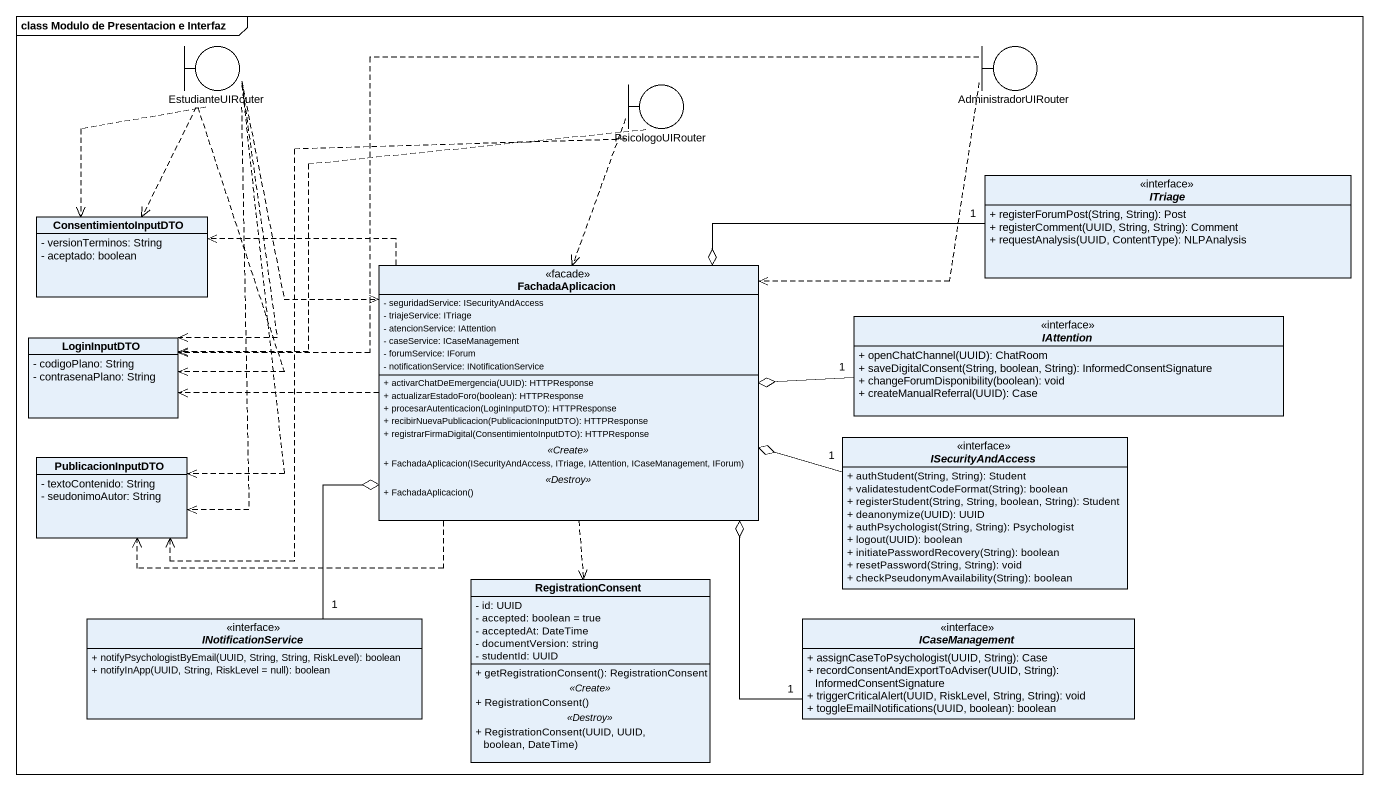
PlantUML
@startuml
mainframe class Modulo de Presentacion e Interfaz
allowmixing
hide circle
hide empty members
skinparam classAttributeIconSize 0
boundary EstudianteUIRouter
boundary AdministradorUIRouter
boundary PsicologoUIRouter
interface ITriage {
  + registerForumPost(String, String): Post
  + registerComment(UUID, String, String): Comment
  + requestAnalysis(UUID, ContentType): NLPAnalysis
}
class ConsentimientoInputDTO {
  - versionTerminos: String
  - aceptado: boolean
}
class FachadaAplicacion <<facade>> {
  - seguridadService: ISecurityAndAccess
  - triajeService: ITriage
  - atencionService: IAttention
  - caseService: ICaseManagement
  - forumService: IForum
  - notificationService: INotificationService
  --
  + activarChatDeEmergencia(UUID): HTTPResponse
  + actualizarEstadoForo(boolean): HTTPResponse
  + procesarAutenticacion(LoginInputDTO): HTTPResponse
  + recibirNuevaPublicacion(PublicacionInputDTO): HTTPResponse
  + registrarFirmaDigital(ConsentimientoInputDTO): HTTPResponse
  .. <<Create>> ..
  + FachadaAplicacion(ISecurityAndAccess, ITriage, IAttention, ICaseManagement, IForum)
  .. <<Destroy>> ..
  + FachadaAplicacion()
}
interface IAttention {
  + openChatChannel(UUID): ChatRoom
  + saveDigitalConsent(String, boolean, String): InformedConsentSignature
  + changeForumDisponibility(boolean): void
  + createManualReferral(UUID): Case
}
class LoginInputDTO {
  - codigoPlano: String
  - contrasenaPlano: String
}
class PublicacionInputDTO {
  - textoContenido: String
  - seudonimoAutor: String
}
interface ISecurityAndAccess {
  + authStudent(String, String): Student
  + validatestudentCodeFormat(String): boolean
  + registerStudent(String, String, boolean, String): Student
  + deanonymize(UUID): UUID
  + authPsychologist(String, String): Psychologist
  + logout(UUID): boolean
  + initiatePasswordRecovery(String): boolean
  + resetPassword(String, String): void
  + checkPseudonymAvailability(String): boolean
}
class RegistrationConsent {
  - id: UUID
  - accepted: boolean = true
  - acceptedAt: DateTime
  - documentVersion: string
  - studentId: UUID
  --
  + getRegistrationConsent(): RegistrationConsent
  .. <<Create>> ..
  + RegistrationConsent()
  .. <<Destroy>> ..
  + RegistrationConsent(UUID, UUID, boolean, DateTime)
}
interface INotificationService {
  + notifyPsychologistByEmail(UUID, String, String, RiskLevel): boolean
  + notifyInApp(UUID, String, RiskLevel = null): boolean
}
interface ICaseManagement {
  + assignCaseToPsychologist(UUID, String): Case
  + recordConsentAndExportToAdviser(UUID, String): InformedConsentSignature
  + triggerCriticalAlert(UUID, RiskLevel, String, String): void
  + toggleEmailNotifications(UUID, boolean): boolean
}
EstudianteUIRouter ..> ConsentimientoInputDTO
EstudianteUIRouter ..> ConsentimientoInputDTO
EstudianteUIRouter ..> FachadaAplicacion
EstudianteUIRouter ..> LoginInputDTO
EstudianteUIRouter ..> LoginInputDTO
EstudianteUIRouter ..> PublicacionInputDTO
EstudianteUIRouter ..> PublicacionInputDTO
AdministradorUIRouter ..> FachadaAplicacion
AdministradorUIRouter .left.> LoginInputDTO
PsicologoUIRouter ..> FachadaAplicacion
PsicologoUIRouter .left.> LoginInputDTO
PsicologoUIRouter ..> PublicacionInputDTO
ITriage "1" -left-o FachadaAplicacion
FachadaAplicacion .left.> ConsentimientoInputDTO
FachadaAplicacion .left.> LoginInputDTO
FachadaAplicacion .left.> PublicacionInputDTO
FachadaAplicacion ..> RegistrationConsent
IAttention "1" -left-o FachadaAplicacion
ISecurityAndAccess "1" -left-o FachadaAplicacion
INotificationService "1" -up-o FachadaAplicacion
ICaseManagement "1" -up-o FachadaAplicacion
@enduml
